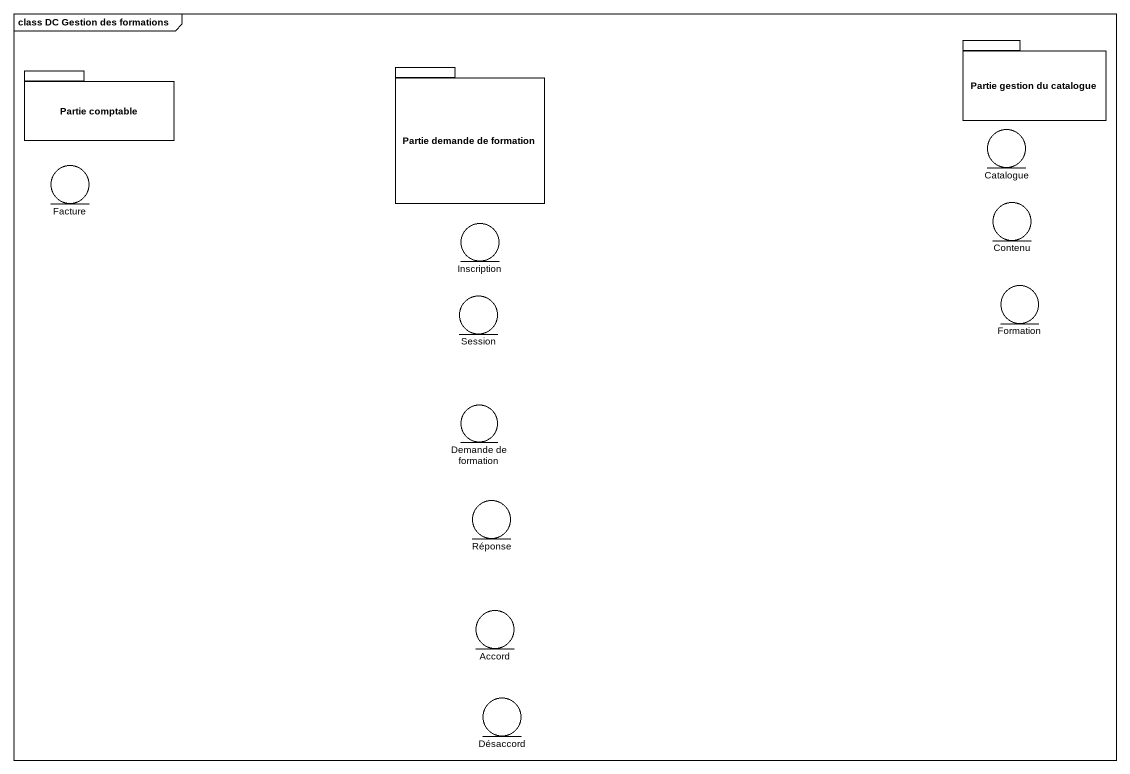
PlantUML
@startuml
mainframe class DC Gestion des formations
package "Partie comptable" as Partie_comptable {
}
package "Partie demande de formation" as Partie_demande_de_formation {
}
package "Partie gestion du catalogue" as Partie_gestion_du_catalogue {
}
entity Catalogue
entity Facture
entity Inscription
entity Contenu
entity Session
entity Formation
entity "Demande de formation" as Demande_de_formation
entity Réponse
entity Accord
entity Désaccord
@enduml
